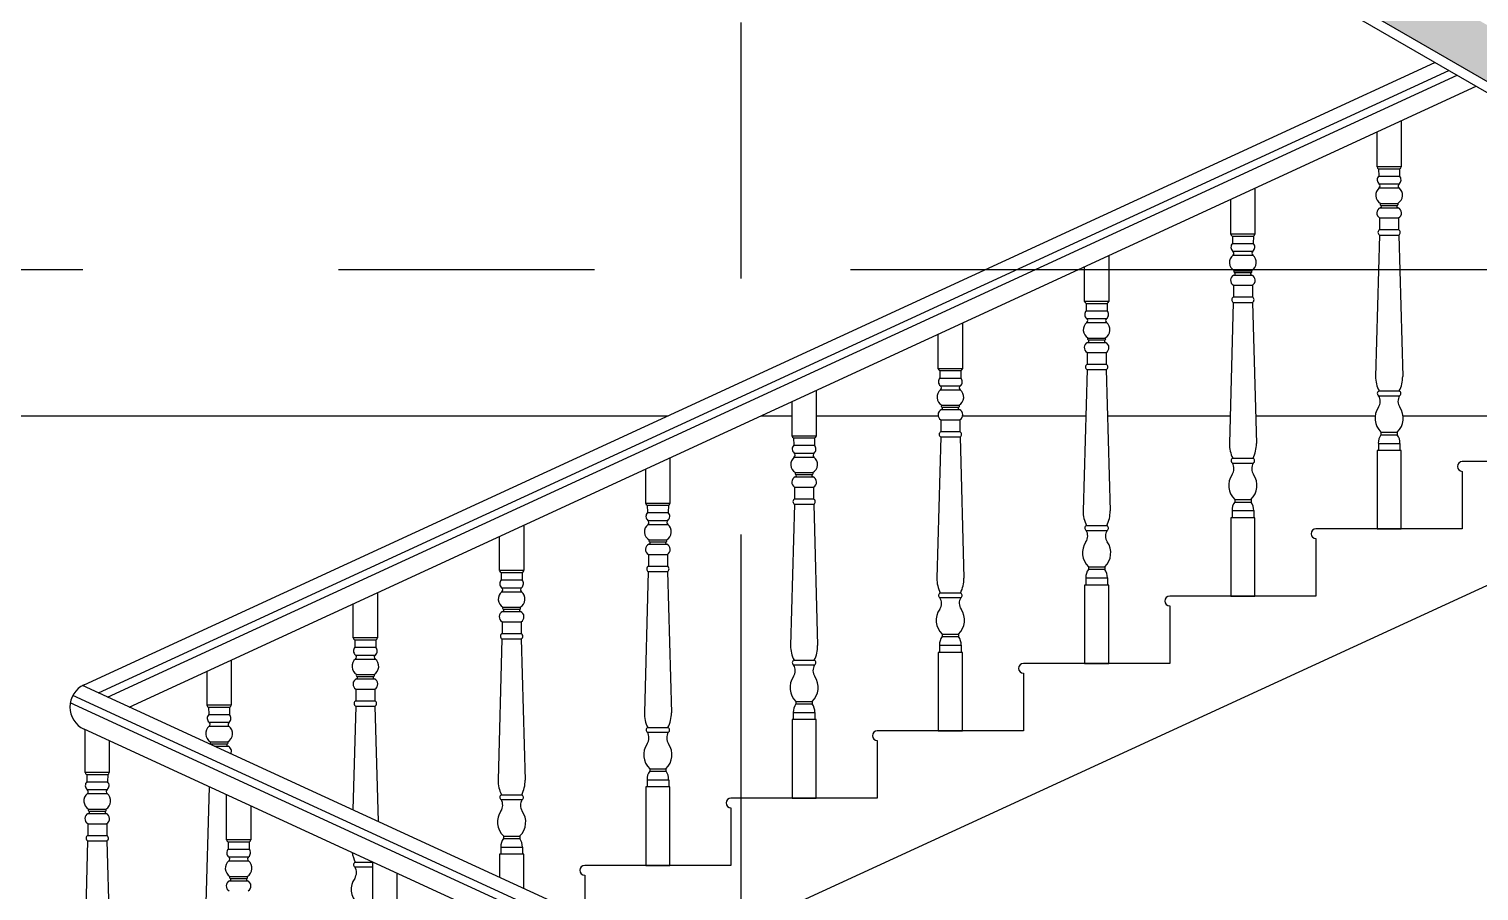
# Model space of a CAD drawing. Header units: inches. Extents: x 452443 to 881249, y 975131 to 1198310.
# Drawn here: x 748901 to 751875, y 1046436 to 1048203 of the extents above; entities that cross this region are included whole.
import ezdxf

# ---------------------------------------------------------------- set-up
doc = ezdxf.new("R2010")
doc.units = ezdxf.units.IN
doc.header["$LTSCALE"] = 3.5
doc.header["$MEASUREMENT"] = 0
doc.linetypes.add('CENTER', pattern=[2, 1.25, -0.25, 0.25, -0.25])
for name, color, linetype in [('cot', 1, 'Continuous'), ('hatch', 4, 'Continuous'), ('NCUAMANH', 32, 'Continuous'), ('Net thay', 140, 'Continuous'), ('Netcat', 5, 'Continuous'), ('Netthay_126', 126, 'Continuous'), ('NOI THAT', 42, 'Continuous'), ('Truc', 252, 'Continuous')]:
    doc.layers.add(name, color=color, linetype=linetype)

msp = doc.modelspace()

# ---------------------------------------------------------------- hatches: boundary and pattern name
at = {"layer": 'cot'}
h = msp.add_hatch(color=256, dxfattribs=at)
h.dxf.hatch_style = 1
h.paths.add_polyline_path([(749160.5, 1049959.4), (747660.5, 1049959.4), (747660.5, 1049859.4), (748833.7, 1049859.4), (752760.5, 1047595), (752760.5, 1047710.4), (749160.5, 1049786.4)])
h.paths.add_polyline_path([(749160.5, 1045916.4), (748253.9, 1045916.4), (748253.9, 1045816.4), (748840.6, 1045816.4), (752760.5, 1044000.2), (752760.5, 1044110.4), (749160.5, 1045778.4)])
h.paths.add_polyline_path([(748253.9, 1045916.4), (747660.5, 1045916.4), (747660.5, 1045816.4), (748253.9, 1045816.4)])
h.paths.add_polyline_path([(749160.5, 1042316.4), (748513.6, 1042316.4), (748513.6, 1042216.4), (748840.6, 1042216.4), (752760.5, 1040400.2), (752760.5, 1040401.8), (752760.5, 1040510.4), (749160.5, 1042178.4)])
h.paths.add_polyline_path([(748513.6, 1042316.4), (747660.5, 1042316.4), (747660.5, 1042216.4), (748513.6, 1042216.4)])
h.paths.add_polyline_path([(749160.5, 1038512.4), (748253.9, 1038512.4), (748253.9, 1038412.4), (748836.3, 1038412.4), (752541.5, 1036510.4), (752760.5, 1036510.4), (749160.5, 1038358.4)])

# ---------------------------------------------------------------- linework, layer by layer
at = {"layer": 'hatch'}
for p, q in [((749042.8, 1046842.4), (751813, 1048118.3)), ((749061.9, 1046833.6), (751829.9, 1048108.5)), ((752944.3, 1045018), (748990.4, 1046836.8)), ((752942.3, 1045001.3), (748985.1, 1046821.6))]:
    msp.add_line(p, q, dxfattribs=at)
at = {"layer": 'NCUAMANH'}
for p, q in [((751668.9, 1047916.9), (751669.2, 1047901.8)), ((751668.9, 1047916.9), (751712.1, 1047916.9)), ((751712.1, 1047916.9), (751711.9, 1047901.8)), ((751669.2, 1047901.8), (751711.9, 1047901.8)), ((751670, 1047885.8), (751711.1, 1047885.8)), ((751670.3, 1047877.6), (751710.8, 1047877.6)), ((751672.7, 1047845.8), (751708.3, 1047845.8)), ((751671.1, 1047816), (751710, 1047816)), ((751671.1, 1047816), (751671.1, 1047792)), ((751672.1, 1047836.9), (751708.9, 1047836.9)), ((751673.3, 1047841.8), (751707.7, 1047841.8)), ((751710, 1047816), (751710, 1047792)), ((751671.1, 1047792), (751710, 1047792)), ((751368.9, 1047778.9), (751369.2, 1047763.8)), ((751368.9, 1047778.9), (751412.1, 1047778.9)), ((751369.2, 1047763.8), (751411.9, 1047763.8)), ((751412.1, 1047778.9), (751411.9, 1047763.8)), ((751670.8, 1047780.9), (751662.8, 1047491.2)), ((751670.8, 1047780.9), (751710.3, 1047780.9)), ((751710.3, 1047780.9), (751718.3, 1047491.2)), ((751370, 1047747.8), (751411.1, 1047747.8)), ((751370.3, 1047739.6), (751410.8, 1047739.6)), ((751372.1, 1047698.9), (751408.9, 1047698.9)), ((751372.7, 1047707.8), (751408.3, 1047707.8)), ((751373.3, 1047703.8), (751407.7, 1047703.8)), ((751371.1, 1047678), (751410, 1047678)), ((751371.1, 1047678), (751371.1, 1047654)), ((751410, 1047678), (751410, 1047654)), ((751068.9, 1047640.9), (751069.2, 1047625.8)), ((751068.9, 1047640.9), (751112.1, 1047640.9)), ((751112.1, 1047640.9), (751111.9, 1047625.8)), ((751370.8, 1047642.9), (751362.8, 1047353.2)), ((751370.8, 1047642.9), (751410.3, 1047642.9)), ((751371.1, 1047654), (751410, 1047654)), ((751410.3, 1047642.9), (751418.3, 1047353.2)), ((751069.2, 1047625.8), (751111.9, 1047625.8)), ((751070, 1047609.8), (751111.1, 1047609.8)), ((751070.3, 1047601.6), (751110.8, 1047601.6)), ((751072.1, 1047560.9), (751108.9, 1047560.9)), ((751072.7, 1047569.8), (751108.3, 1047569.8)), ((751073.3, 1047565.8), (751107.7, 1047565.8)), ((751071.1, 1047540), (751110, 1047540)), ((751071.1, 1047540), (751071.1, 1047516)), ((751110, 1047540), (751110, 1047516)), ((750768.9, 1047502.9), (750769.2, 1047487.8)), ((750768.9, 1047502.9), (750812.1, 1047502.9)), ((750769.2, 1047487.8), (750811.9, 1047487.8)), ((750812.1, 1047502.9), (750811.9, 1047487.8)), ((751070.8, 1047504.9), (751062.8, 1047215.2)), ((751070.8, 1047504.9), (751110.3, 1047504.9)), ((751071.1, 1047516), (751110, 1047516)), ((751110.3, 1047504.9), (751118.3, 1047215.2)), ((750770, 1047471.8), (750811.1, 1047471.8)), ((750770.3, 1047463.6), (750810.8, 1047463.6)), ((751669.8, 1047461.2), (751711.3, 1047461.2)), ((750772.7, 1047431.8), (750808.3, 1047431.8)), ((750773.3, 1047427.8), (750807.7, 1047427.8)), ((751669, 1047451.4), (751712, 1047451.4)), ((750771.1, 1047402), (750810, 1047402)), ((750771.1, 1047402), (750771.1, 1047378)), ((750772.1, 1047422.9), (750808.9, 1047422.9)), ((750810, 1047402), (750810, 1047378)), ((750771.1, 1047378), (750810, 1047378)), ((751673.8, 1047376.7), (751673.8, 1047371.5)), ((751673.8, 1047376.7), (751707.2, 1047376.7)), ((751673.8, 1047371.5), (751707.2, 1047371.5)), ((751707.2, 1047376.7), (751707.2, 1047371.5)), ((750468.9, 1047364.9), (750469.2, 1047349.8)), ((750468.9, 1047364.9), (750512.1, 1047364.9)), ((750469.2, 1047349.8), (750511.9, 1047349.8)), ((750512.1, 1047364.9), (750511.9, 1047349.8)), ((750770.8, 1047366.9), (750762.8, 1047077.2)), ((750770.8, 1047366.9), (750810.3, 1047366.9)), ((750810.3, 1047366.9), (750818.3, 1047077.2)), ((751668.4, 1047353.8), (751668.4, 1047339.3)), ((751668.4, 1047353.8), (751712.7, 1047353.8)), ((751712.7, 1047353.8), (751712.7, 1047339.3)), ((750470, 1047333.8), (750511.1, 1047333.8)), ((750470.3, 1047325.6), (750510.8, 1047325.6)), ((751369, 1047313.4), (751412, 1047313.4)), ((751369.8, 1047323.2), (751411.3, 1047323.2)), ((750472.1, 1047284.9), (750508.9, 1047284.9)), ((750472.7, 1047293.8), (750508.3, 1047293.8)), ((750473.3, 1047289.8), (750507.7, 1047289.8)), ((750471.1, 1047264), (750510, 1047264)), ((750471.1, 1047264), (750471.1, 1047240)), ((750510, 1047264), (750510, 1047240)), ((750168.9, 1047226.9), (750169.2, 1047211.8)), ((750168.9, 1047226.9), (750212.1, 1047226.9)), ((750212.1, 1047226.9), (750211.9, 1047211.8)), ((750470.8, 1047228.9), (750462.8, 1046939.2)), ((750470.8, 1047228.9), (750510.3, 1047228.9)), ((750471.1, 1047240), (750510, 1047240)), ((750510.3, 1047228.9), (750518.3, 1046939.2)), ((751373.8, 1047238.7), (751373.8, 1047233.5)), ((751373.8, 1047238.7), (751407.2, 1047238.7)), ((751373.8, 1047233.5), (751407.2, 1047233.5)), ((751407.2, 1047238.7), (751407.2, 1047233.5)), ((750169.2, 1047211.8), (750211.9, 1047211.8)), ((750170, 1047195.8), (750211.1, 1047195.8)), ((751368.4, 1047215.8), (751368.4, 1047201.3)), ((751368.4, 1047215.8), (751412.7, 1047215.8)), ((751412.7, 1047215.8), (751412.7, 1047201.3)), ((750170.3, 1047187.6), (750210.8, 1047187.6)), ((751069, 1047175.4), (751112, 1047175.4)), ((751069.8, 1047185.2), (751111.3, 1047185.2)), ((750172.1, 1047146.9), (750208.9, 1047146.9)), ((750172.7, 1047155.8), (750208.3, 1047155.8)), ((750173.3, 1047151.8), (750207.7, 1047151.8)), ((750171.1, 1047126), (750210, 1047126)), ((750171.1, 1047126), (750171.1, 1047102)), ((750171.1, 1047102), (750210, 1047102)), ((750210, 1047126), (750210, 1047102)), ((751073.8, 1047100.7), (751073.8, 1047095.5)), ((751073.8, 1047100.7), (751107.2, 1047100.7)), ((751107.2, 1047100.7), (751107.2, 1047095.5)), ((749868.9, 1047088.9), (749869.2, 1047073.8)), ((749868.9, 1047088.9), (749912.1, 1047088.9)), ((749869.2, 1047073.8), (749911.9, 1047073.8)), ((749912.1, 1047088.9), (749911.9, 1047073.8)), ((750170.8, 1047090.9), (750162.8, 1046801.2)), ((750170.8, 1047090.9), (750210.3, 1047090.9)), ((750210.3, 1047090.9), (750218.3, 1046801.2)), ((751068.4, 1047077.8), (751068.4, 1047063.3)), ((751068.4, 1047077.8), (751112.7, 1047077.8)), ((751073.8, 1047095.5), (751107.2, 1047095.5)), ((751112.7, 1047077.8), (751112.7, 1047063.3)), ((749870, 1047057.8), (749911.1, 1047057.8)), ((749870.3, 1047049.6), (749910.8, 1047049.6)), ((750769.8, 1047047.2), (750811.3, 1047047.2)), ((749872.7, 1047017.8), (749908.3, 1047017.8)), ((749873.3, 1047013.8), (749907.7, 1047013.8)), ((750769, 1047037.4), (750812, 1047037.4)), ((749871.1, 1046988), (749910, 1046988)), ((749871.1, 1046988), (749871.1, 1046964)), ((749872.1, 1047008.9), (749908.9, 1047008.9)), ((749910, 1046988), (749910, 1046964)), ((749870.8, 1046952.9), (749862.8, 1046663.2)), ((749870.8, 1046952.9), (749910.3, 1046952.9)), ((749871.1, 1046964), (749910, 1046964)), ((749910.3, 1046952.9), (749918.3, 1046663.2)), ((750773.8, 1046962.7), (750773.8, 1046957.5)), ((750773.8, 1046962.7), (750807.2, 1046962.7)), ((750773.8, 1046957.5), (750807.2, 1046957.5)), ((750807.2, 1046962.7), (750807.2, 1046957.5)), ((749568.9, 1046950.9), (749569.2, 1046935.8)), ((749568.9, 1046950.9), (749612.1, 1046950.9)), ((749569.2, 1046935.8), (749611.9, 1046935.8)), ((749612.1, 1046950.9), (749611.9, 1046935.8)), ((750768.4, 1046939.8), (750768.4, 1046925.3)), ((750768.4, 1046939.8), (750812.7, 1046939.8)), ((750812.7, 1046939.8), (750812.7, 1046925.3)), ((749570, 1046919.8), (749611.1, 1046919.8)), ((749570.3, 1046911.6), (749610.8, 1046911.6)), ((750469, 1046899.4), (750512, 1046899.4)), ((750469.8, 1046909.2), (750511.3, 1046909.2)), ((749572.1, 1046870.9), (749608.9, 1046870.9)), ((749572.7, 1046879.8), (749608.3, 1046879.8)), ((749573.3, 1046875.8), (749607.7, 1046875.8)), ((749571.1, 1046850), (749610, 1046850)), ((749571.1, 1046850), (749571.1, 1046826)), ((749610, 1046850), (749610, 1046826)), ((749268.9, 1046812.9), (749269.2, 1046797.8)), ((749268.9, 1046812.9), (749312.1, 1046812.9)), ((749312.1, 1046812.9), (749311.9, 1046797.8)), ((749570.8, 1046814.9), (749564.9, 1046602.2)), ((749570.8, 1046814.9), (749610.3, 1046814.9)), ((749571.1, 1046826), (749610, 1046826)), ((749610.3, 1046814.9), (749616.8, 1046578.4)), ((750473.8, 1046824.7), (750473.8, 1046819.5)), ((750473.8, 1046824.7), (750507.2, 1046824.7)), ((750473.8, 1046819.5), (750507.2, 1046819.5)), ((750507.2, 1046824.7), (750507.2, 1046819.5)), ((749269.2, 1046797.8), (749311.9, 1046797.8)), ((749270, 1046781.8), (749311.1, 1046781.8)), ((749270.3, 1046773.6), (749310.8, 1046773.6)), ((750468.4, 1046801.8), (750468.4, 1046787.3)), ((750468.4, 1046801.8), (750512.7, 1046801.8)), ((750512.7, 1046801.8), (750512.7, 1046787.3)), ((750169, 1046761.4), (750212, 1046761.4)), ((750169.8, 1046771.2), (750211.3, 1046771.2)), ((749272.7, 1046741.8), (749308.3, 1046741.8)), ((749273.3, 1046737.8), (749307.7, 1046737.8)), ((749280.8, 1046732.9), (749308.9, 1046732.9)), ((750173.8, 1046686.7), (750173.8, 1046681.5)), ((750173.8, 1046686.7), (750207.2, 1046686.7)), ((750207.2, 1046686.7), (750207.2, 1046681.5)), ((749018.9, 1046674.9), (749019.2, 1046659.8)), ((749018.9, 1046674.9), (749062.1, 1046674.9)), ((749019.2, 1046659.8), (749061.9, 1046659.8)), ((749062.1, 1046674.9), (749061.9, 1046659.8)), ((750168.4, 1046663.8), (750168.4, 1046649.3)), ((750168.4, 1046663.8), (750212.7, 1046663.8)), ((750173.8, 1046681.5), (750207.2, 1046681.5)), ((750212.7, 1046663.8), (750212.7, 1046649.3)), ((749020, 1046643.8), (749061.1, 1046643.8)), ((749020.3, 1046635.6), (749060.8, 1046635.6)), ((749270, 1046649.8), (749262.8, 1046387.2)), ((749869.8, 1046633.2), (749911.3, 1046633.2)), ((749022.1, 1046594.9), (749058.9, 1046594.9)), ((749022.7, 1046603.8), (749058.3, 1046603.8)), ((749023.3, 1046599.8), (749057.7, 1046599.8)), ((749869, 1046623.4), (749912, 1046623.4)), ((749021.1, 1046574), (749060, 1046574)), ((749021.1, 1046574), (749021.1, 1046550)), ((749060, 1046574), (749060, 1046550)), ((749020.8, 1046538.9), (749012.8, 1046249.2)), ((749020.8, 1046538.9), (749060.3, 1046538.9)), ((749021.1, 1046550), (749060, 1046550)), ((749060.3, 1046538.9), (749068.3, 1046249.2)), ((749308.9, 1046536.9), (749309.2, 1046521.8)), ((749308.9, 1046536.9), (749352.1, 1046536.9)), ((749352.1, 1046536.9), (749351.9, 1046521.8)), ((749873.8, 1046548.7), (749873.8, 1046543.5)), ((749873.8, 1046548.7), (749907.2, 1046548.7)), ((749873.8, 1046543.5), (749907.2, 1046543.5)), ((749907.2, 1046548.7), (749907.2, 1046543.5)), ((749309.2, 1046521.8), (749351.9, 1046521.8)), ((749310, 1046505.8), (749351.1, 1046505.8)), ((749868.4, 1046525.8), (749868.4, 1046511.3)), ((749868.4, 1046525.8), (749912.7, 1046525.8)), ((749912.7, 1046525.8), (749912.7, 1046511.3)), ((749310.3, 1046497.6), (749350.8, 1046497.6)), ((749569, 1046485.4), (749605.7, 1046485.4)), ((749569.8, 1046495.2), (749606.2, 1046495.2)), ((749312.1, 1046456.9), (749348.9, 1046456.9)), ((749312.7, 1046465.8), (749348.3, 1046465.8)), ((749313.3, 1046461.8), (749347.7, 1046461.8))]:
    msp.add_line(p, q, dxfattribs=at)
for points in [[(751715.3, 1048015), (751715.3, 1047920.8), (751665.7, 1047920.8), (751665.7, 1047992.1)], [(751415.3, 1047876.8), (751415.3, 1047782.8), (751365.7, 1047782.8), (751365.7, 1047854)], [(751115.3, 1047738.6), (751115.3, 1047644.8), (751065.7, 1047644.8), (751065.7, 1047715.8)], [(750815.3, 1047600.4), (750815.3, 1047506.8), (750765.7, 1047506.8), (750765.7, 1047577.6)], [(750515.3, 1047462.3), (750515.3, 1047368.8), (750465.7, 1047368.8), (750465.7, 1047439.4)], [(750215.3, 1047324.1), (750215.3, 1047230.8), (750165.7, 1047230.8), (750165.7, 1047301.3)], [(749915.3, 1047185.9), (749915.3, 1047092.8), (749865.7, 1047092.8), (749865.7, 1047163.1)], [(749615.3, 1047047.7), (749615.3, 1046954.8), (749565.7, 1046954.8), (749565.7, 1047024.9)], [(749315.3, 1046909.6), (749315.3, 1046816.8), (749265.7, 1046816.8), (749265.7, 1046886.7)], [(749065.3, 1046744), (749065.3, 1046678.8), (749015.7, 1046678.8), (749015.7, 1046766.8)], [(749355.3, 1046610.6), (749355.3, 1046540.8), (749305.7, 1046540.8), (749305.7, 1046633.4)], [(749915.3, 1046441.1), (749915.3, 1046511.3), (749865.7, 1046511.3), (749865.7, 1046463.9)], [(749655.3, 1046472.6), (749655.3, 1046402.8), (749605.7, 1046402.8), (749605.7, 1046495.4)]]:
    msp.add_lwpolyline(points, dxfattribs=at)
for points in [[(751665.7, 1047178.4), (751715.3, 1047178.4), (751715.3, 1047339.3), (751665.7, 1047339.3)], [(751365.7, 1047040.4), (751415.3, 1047040.4), (751415.3, 1047201.3), (751365.7, 1047201.3)], [(751065.7, 1046902.4), (751115.3, 1046902.4), (751115.3, 1047063.3), (751065.7, 1047063.3)], [(750765.7, 1046764.4), (750815.3, 1046764.4), (750815.3, 1046925.3), (750765.7, 1046925.3)], [(750465.7, 1046626.4), (750515.3, 1046626.4), (750515.3, 1046787.3), (750465.7, 1046787.3)], [(750165.7, 1046488.4), (750215.3, 1046488.4), (750215.3, 1046649.3), (750165.7, 1046649.3)]]:
    msp.add_lwpolyline(points, close=True, dxfattribs=at)
for centre, radius, start, end in [((751670.6, 1047921.5), 4.97, 188.9365, 249.7631), ((751710.4, 1047921.5), 4.97, 290.2369, 351.0635), ((751682.3, 1047862.6), 19.2, 128.5717, 240.3294), ((751677.1, 1047894.2), 11, 136.2147, 229.5812), ((751667.1, 1047881.6), 5.12, 308.7531, 55.4978), ((751698.8, 1047862.6), 19.2, 299.6706, 51.4283), ((751714, 1047881.6), 5.12, 124.5022, 231.2469), ((751703.9, 1047894.2), 11, 310.4188, 43.7853), ((751674.4, 1047844), 2.5, 132.8165, 242.9565), ((751706.6, 1047844), 2.5, 297.0435, 47.1835), ((751676.9, 1047826.2), 11.7, 113.9711, 240.3321), ((751672.1, 1047839.5), 2.59, 270.3754, 61.9725), ((751709, 1047839.5), 2.59, 118.0275, 269.6246), ((751704.2, 1047826.2), 11.7, 299.6679, 66.0289), ((751673.9, 1047786.3), 6.3, 116.5028, 240.5745), ((751707.2, 1047786.3), 6.3, 299.4255, 63.4972), ((751370.6, 1047783.5), 4.97, 188.9365, 249.7631), ((751377.1, 1047756.2), 11, 136.2147, 229.5812), ((751403.9, 1047756.2), 11, 310.4188, 43.7853), ((751410.4, 1047783.5), 4.97, 290.2369, 351.0635), ((751382.3, 1047724.6), 19.2, 128.5717, 240.3294), ((751367.1, 1047743.6), 5.12, 308.7531, 55.4978), ((751398.8, 1047724.6), 19.2, 299.6706, 51.4283), ((751414, 1047743.6), 5.12, 124.5022, 231.2469), ((751376.9, 1047688.2), 11.7, 113.9711, 240.3321), ((751374.4, 1047706), 2.5, 132.8165, 242.9565), ((751372.1, 1047701.5), 2.59, 270.3754, 61.9725), ((751409, 1047701.5), 2.59, 118.0275, 269.6246), ((751406.6, 1047706), 2.5, 297.0435, 47.1835), ((751404.2, 1047688.2), 11.7, 299.6679, 66.0289), ((751070.6, 1047645.5), 4.97, 188.9365, 249.7631), ((751110.4, 1047645.5), 4.97, 290.2369, 351.0635), ((751373.9, 1047648.3), 6.3, 116.5028, 240.5745), ((751407.2, 1047648.3), 6.3, 299.4255, 63.4972), ((751077.1, 1047618.2), 11, 136.2147, 229.5812), ((751067.1, 1047605.6), 5.12, 308.7531, 55.4978), ((751114, 1047605.6), 5.12, 124.5022, 231.2469), ((751103.9, 1047618.2), 11, 310.4188, 43.7853), ((751082.3, 1047586.6), 19.2, 128.5717, 240.3294), ((751098.8, 1047586.6), 19.2, 299.6706, 51.4283), ((751076.9, 1047550.2), 11.7, 113.9711, 240.3321), ((751074.4, 1047568), 2.5, 132.8165, 242.9565), ((751072.1, 1047563.5), 2.59, 270.3754, 61.9725), ((751109, 1047563.5), 2.59, 118.0275, 269.6246), ((751106.6, 1047568), 2.5, 297.0435, 47.1835), ((751104.2, 1047550.2), 11.7, 299.6679, 66.0289), ((750770.6, 1047507.5), 4.97, 188.9365, 249.7631), ((750777.1, 1047480.2), 11, 136.2147, 229.5812), ((750803.9, 1047480.2), 11, 310.4188, 43.7853), ((750810.4, 1047507.5), 4.97, 290.2369, 351.0635), ((751073.9, 1047510.3), 6.3, 116.5028, 240.5745), ((751107.2, 1047510.3), 6.3, 299.4255, 63.4972), ((751727.1, 1047490.4), 64.3, 179.302, 206.9975), ((751654, 1047490.4), 64.3, 333.0025, 0.698), ((750782.3, 1047448.6), 19.2, 128.5717, 240.3294), ((750767.1, 1047467.6), 5.12, 308.7531, 55.4978), ((750798.8, 1047448.6), 19.2, 299.6706, 51.4283), ((750814, 1047467.6), 5.12, 124.5022, 231.2469), ((751671.8, 1047456.1), 5.5, 112.1627, 239.3134), ((751709.2, 1047456.1), 5.5, 300.6866, 67.8373), ((750774.4, 1047430), 2.5, 132.8165, 242.9565), ((750772.1, 1047425.5), 2.59, 270.3754, 61.9725), ((750809, 1047425.5), 2.59, 118.0275, 269.6246), ((750806.6, 1047430), 2.5, 297.0435, 47.1835), ((751700.7, 1047405.3), 39.2, 144.8495, 226.7128), ((751650.6, 1047439.9), 21.7, 326.1075, 31.8431), ((751680.3, 1047405.3), 39.2, 313.2872, 35.1505), ((751730.4, 1047439.9), 21.7, 148.1569, 213.8925), ((750776.9, 1047412.2), 11.7, 113.9711, 240.3321), ((750804.2, 1047412.2), 11.7, 299.6679, 66.0289), ((750470.6, 1047369.5), 4.97, 188.9365, 249.7631), ((750510.4, 1047369.5), 4.97, 290.2369, 351.0635), ((750773.9, 1047372.3), 6.3, 116.5028, 240.5745), ((750807.2, 1047372.3), 6.3, 299.4255, 63.4972), ((751695.9, 1047355), 27.6, 143.3108, 182.3777), ((751685.1, 1047355), 27.6, 357.6223, 36.6892), ((750477.1, 1047342.2), 11, 136.2147, 229.5812), ((750503.9, 1047342.2), 11, 310.4188, 43.7853), ((751427.1, 1047352.4), 64.3, 179.302, 206.9975), ((751354, 1047352.4), 64.3, 333.0025, 0.698), ((750482.3, 1047310.6), 19.2, 128.5717, 240.3294), ((750467.1, 1047329.6), 5.12, 308.7531, 55.4978), ((750498.8, 1047310.6), 19.2, 299.6706, 51.4283), ((750514, 1047329.6), 5.12, 124.5022, 231.2469), ((751371.8, 1047318.1), 5.5, 112.1627, 239.3134), ((751350.6, 1047301.9), 21.7, 326.1075, 31.8431), ((751430.4, 1047301.9), 21.7, 148.1569, 213.8925), ((751409.2, 1047318.1), 5.5, 300.6866, 67.8373), ((750476.9, 1047274.2), 11.7, 113.9711, 240.3321), ((750474.4, 1047292), 2.5, 132.8165, 242.9565), ((750472.1, 1047287.5), 2.59, 270.3754, 61.9725), ((750509, 1047287.5), 2.59, 118.0275, 269.6246), ((750506.6, 1047292), 2.5, 297.0435, 47.1835), ((750504.2, 1047274.2), 11.7, 299.6679, 66.0289), ((751400.7, 1047267.3), 39.2, 144.8495, 226.7128), ((751380.3, 1047267.3), 39.2, 313.2872, 35.1505), ((750170.6, 1047231.5), 4.97, 188.9365, 249.7631), ((750210.4, 1047231.5), 4.97, 290.2369, 351.0635), ((750473.9, 1047234.3), 6.3, 116.5028, 240.5745), ((750507.2, 1047234.3), 6.3, 299.4255, 63.4972), ((751395.9, 1047217), 27.6, 143.3108, 182.3777), ((751385.1, 1047217), 27.6, 357.6223, 36.6892), ((750177.1, 1047204.2), 11, 136.2147, 229.5812), ((750167.1, 1047191.6), 5.12, 308.7531, 55.4978), ((750214, 1047191.6), 5.12, 124.5022, 231.2469), ((750203.9, 1047204.2), 11, 310.4188, 43.7853), ((751127.1, 1047214.4), 64.3, 179.302, 206.9975), ((751054, 1047214.4), 64.3, 333.0025, 0.698), ((750182.3, 1047172.6), 19.2, 128.5717, 240.3294), ((750198.8, 1047172.6), 19.2, 299.6706, 51.4283), ((751071.8, 1047180.1), 5.5, 112.1627, 239.3134), ((751050.6, 1047163.9), 21.7, 326.1075, 31.8431), ((751130.4, 1047163.9), 21.7, 148.1569, 213.8925), ((751109.2, 1047180.1), 5.5, 300.6866, 67.8373), ((750176.9, 1047136.2), 11.7, 113.9711, 240.3321), ((750174.4, 1047154), 2.5, 132.8165, 242.9565), ((750172.1, 1047149.5), 2.59, 270.3754, 61.9725), ((750209, 1047149.5), 2.59, 118.0275, 269.6246), ((750206.6, 1047154), 2.5, 297.0435, 47.1835), ((750204.2, 1047136.2), 11.7, 299.6679, 66.0289), ((751100.7, 1047129.3), 39.2, 144.8495, 226.7128), ((751080.3, 1047129.3), 39.2, 313.2872, 35.1505), ((750173.9, 1047096.3), 6.3, 116.5028, 240.5745), ((750207.2, 1047096.3), 6.3, 299.4255, 63.4972), ((749870.6, 1047093.5), 4.97, 188.9365, 249.7631), ((749877.1, 1047066.2), 11, 136.2147, 229.5812), ((749903.9, 1047066.2), 11, 310.4188, 43.7853), ((749910.4, 1047093.5), 4.97, 290.2369, 351.0635), ((750827.1, 1047076.4), 64.3, 179.302, 206.9975), ((750754, 1047076.4), 64.3, 333.0025, 0.698), ((751095.9, 1047079), 27.6, 143.3108, 182.3777), ((751085.1, 1047079), 27.6, 357.6223, 36.6892), ((749882.3, 1047034.6), 19.2, 128.5717, 240.3294), ((749867.1, 1047053.6), 5.12, 308.7531, 55.4978), ((749898.8, 1047034.6), 19.2, 299.6706, 51.4283), ((749914, 1047053.6), 5.12, 124.5022, 231.2469), ((750771.8, 1047042.1), 5.5, 112.1627, 239.3134), ((750809.2, 1047042.1), 5.5, 300.6866, 67.8373), ((749874.4, 1047016), 2.5, 132.8165, 242.9565), ((749872.1, 1047011.5), 2.59, 270.3754, 61.9725), ((749909, 1047011.5), 2.59, 118.0275, 269.6246), ((749906.6, 1047016), 2.5, 297.0435, 47.1835), ((750800.7, 1046991.3), 39.2, 144.8495, 226.7128), ((750750.6, 1047025.9), 21.7, 326.1075, 31.8431), ((750780.3, 1046991.3), 39.2, 313.2872, 35.1505), ((750830.4, 1047025.9), 21.7, 148.1569, 213.8925), ((749876.9, 1046998.2), 11.7, 113.9711, 240.3321), ((749904.2, 1046998.2), 11.7, 299.6679, 66.0289), ((749570.6, 1046955.5), 4.97, 188.9365, 249.7631), ((749610.4, 1046955.5), 4.97, 290.2369, 351.0635), ((749873.9, 1046958.3), 6.3, 116.5028, 240.5745), ((749907.2, 1046958.3), 6.3, 299.4255, 63.4972), ((750795.9, 1046941), 27.6, 143.3108, 182.3777), ((750785.1, 1046941), 27.6, 357.6223, 36.6892), ((749577.1, 1046928.2), 11, 136.2147, 229.5812), ((749603.9, 1046928.2), 11, 310.4188, 43.7853), ((750527.1, 1046938.4), 64.3, 179.302, 206.9975), ((750454, 1046938.4), 64.3, 333.0025, 0.698), ((749582.3, 1046896.6), 19.2, 128.5717, 240.3294), ((749567.1, 1046915.6), 5.12, 308.7531, 55.4978), ((749598.8, 1046896.6), 19.2, 299.6706, 51.4283), ((749614, 1046915.6), 5.12, 124.5022, 231.2469), ((750471.8, 1046904.1), 5.5, 112.1627, 239.3134), ((750450.6, 1046887.9), 21.7, 326.1075, 31.8431), ((750530.4, 1046887.9), 21.7, 148.1569, 213.8925), ((750509.2, 1046904.1), 5.5, 300.6866, 67.8373), ((749576.9, 1046860.2), 11.7, 113.9711, 240.3321), ((749574.4, 1046878), 2.5, 132.8165, 242.9565), ((749572.1, 1046873.5), 2.59, 270.3754, 61.9725), ((749609, 1046873.5), 2.59, 118.0275, 269.6246), ((749606.6, 1046878), 2.5, 297.0435, 47.1835), ((749604.2, 1046860.2), 11.7, 299.6679, 66.0289), ((750500.7, 1046853.3), 39.2, 144.8495, 226.7128), ((750480.3, 1046853.3), 39.2, 313.2872, 35.1505), ((749270.6, 1046817.5), 4.97, 188.9365, 249.7631), ((749310.4, 1046817.5), 4.97, 290.2369, 351.0635), ((749573.9, 1046820.3), 6.3, 116.5028, 240.5745), ((749607.2, 1046820.3), 6.3, 299.4255, 63.4972), ((750495.9, 1046803), 27.6, 143.3108, 182.3777), ((750485.1, 1046803), 27.6, 357.6223, 36.6892), ((749282.3, 1046758.6), 19.2, 128.5717, 240.3294), ((749277.1, 1046790.2), 11, 136.2147, 229.5812), ((749267.1, 1046777.6), 5.12, 308.7531, 55.4978), ((749298.8, 1046758.6), 19.2, 299.6706, 51.4283), ((749314, 1046777.6), 5.12, 124.5022, 231.2469), ((749303.9, 1046790.2), 11, 310.4188, 43.7853), ((750227.1, 1046800.4), 64.3, 179.302, 206.9975), ((750154, 1046800.4), 64.3, 333.0025, 0.698), ((750171.8, 1046766.1), 5.5, 112.1627, 239.3134), ((750150.6, 1046749.9), 21.7, 326.1075, 31.8431), ((750230.4, 1046749.9), 21.7, 148.1569, 213.8925), ((750209.2, 1046766.1), 5.5, 300.6866, 67.8373), ((749274.4, 1046740), 2.5, 132.8165, 242.9565), ((749272.1, 1046735.5), 2.59, 5.49, 61.9725), ((749309, 1046735.5), 2.59, 118.0275, 269.6246), ((749306.6, 1046740), 2.5, 297.0435, 47.1835), ((749304.2, 1046722.2), 11.7, 335.302, 66.0289), ((750200.7, 1046715.3), 39.2, 144.8495, 226.7128), ((750180.3, 1046715.3), 39.2, 313.2872, 35.1505), ((749020.6, 1046679.5), 4.97, 188.9365, 249.7631), ((749027.1, 1046652.2), 11, 136.2147, 229.5812), ((749053.9, 1046652.2), 11, 310.4188, 43.7853), ((749060.4, 1046679.5), 4.97, 290.2369, 351.0635), ((749927.1, 1046662.4), 64.3, 179.302, 206.9975), ((749854, 1046662.4), 64.3, 333.0025, 0.698), ((750195.9, 1046665), 27.6, 143.3108, 182.3777), ((750185.1, 1046665), 27.6, 357.6223, 36.6892), ((749032.3, 1046620.6), 19.2, 128.5717, 240.3294), ((749017.1, 1046639.6), 5.12, 308.7531, 55.4978), ((749048.8, 1046620.6), 19.2, 299.6706, 51.4283), ((749064, 1046639.6), 5.12, 124.5022, 231.2469), ((749871.8, 1046628.1), 5.5, 112.1627, 239.3134), ((749909.2, 1046628.1), 5.5, 300.6866, 67.8373), ((749026.9, 1046584.2), 11.7, 113.9711, 240.3321), ((749024.4, 1046602), 2.5, 132.8165, 242.9565), ((749022.1, 1046597.5), 2.59, 270.3754, 61.9725), ((749059, 1046597.5), 2.59, 118.0275, 269.6246), ((749056.6, 1046602), 2.5, 297.0435, 47.1835), ((749054.2, 1046584.2), 11.7, 299.6679, 66.0289), ((749900.7, 1046577.3), 39.2, 144.8495, 226.7128), ((749850.6, 1046611.9), 21.7, 326.1075, 31.8431), ((749880.3, 1046577.3), 39.2, 313.2872, 35.1505), ((749930.4, 1046611.9), 21.7, 148.1569, 213.8925), ((749023.9, 1046544.3), 6.3, 116.5028, 240.5745), ((749057.2, 1046544.3), 6.3, 299.4255, 63.4972), ((749310.6, 1046541.5), 4.97, 188.9365, 249.7631), ((749350.4, 1046541.5), 4.97, 290.2369, 351.0635), ((749895.9, 1046527), 27.6, 143.3108, 182.3777), ((749885.1, 1046527), 27.6, 357.6223, 36.6892), ((749317.1, 1046514.2), 11, 136.2147, 229.5812), ((749307.1, 1046501.6), 5.12, 308.7531, 55.4978), ((749354, 1046501.6), 5.12, 124.5022, 231.2469), ((749343.9, 1046514.2), 11, 310.4188, 43.7853), ((749627.1, 1046524.4), 64.3, 188.5356, 206.9975), ((749322.3, 1046482.6), 19.2, 128.5717, 240.3294), ((749338.8, 1046482.6), 19.2, 299.6706, 51.4283), ((749571.8, 1046490.1), 5.5, 112.1627, 239.3134), ((749550.6, 1046473.9), 21.7, 326.1075, 31.8431), ((749316.9, 1046446.2), 11.7, 113.9711, 240.3321), ((749314.4, 1046464), 2.5, 132.8165, 242.9565), ((749312.1, 1046459.5), 2.59, 270.3754, 61.9725), ((749349, 1046459.5), 2.59, 118.0275, 269.6246), ((749346.6, 1046464), 2.5, 297.0435, 47.1835), ((749344.2, 1046446.2), 11.7, 299.6679, 66.0289), ((749600.7, 1046439.3), 39.2, 144.8495, 226.7128)]:
    msp.add_arc(centre, radius, start, end, dxfattribs=at)
at = {"layer": 'Net thay'}
for p, q in [((749013.5, 1046858.6), (751784.3, 1048134.8)), ((749106.2, 1046813.2), (751869.2, 1048085.9)), ((752918.2, 1044971.7), (749013.5, 1046767.8))]:
    msp.add_line(p, q, dxfattribs=at)
msp.add_lwpolyline([(752651.6, 1044834.8), (752917.2, 1044971.2, 0.625626), (752915.3, 1045061.1), (749010.5, 1046857.3)], format="xyb", dxfattribs=at)
msp.add_arc((749034.4, 1046813.2), 50, 114.7302, 245.2976, dxfattribs=at)
at = {"layer": 'Netcat'}
msp.add_lwpolyline([(752761.4, 1047594.4), (748833.7, 1049859.4), (747660.5, 1049859.4)], dxfattribs=at)
at = {"layer": 'Netthay_126'}
for points in [[(750227.8, 1046297.3), (752740.5, 1047453.1)], [(752140.5, 1047434.4), (752140.5, 1047316.4), (751840.5, 1047316.4)], [(747660.5, 1047410.4), (750211.5, 1047410.4)], [(750402.7, 1047410.4), (750465.7, 1047410.4)], [(750515.3, 1047410.4), (750765.3, 1047410.4)], [(750815.8, 1047410.4), (751068.2, 1047410.4)], [(751112.9, 1047410.4), (751364.4, 1047410.4)], [(751416.7, 1047410.4), (751661.8, 1047410.4)], [(751719.2, 1047410.4), (751965.7, 1047410.4)], [(751840.5, 1047296.4), (751840.5, 1047178.4), (751540.5, 1047178.4)], [(751540.5, 1047158.4), (751540.5, 1047040.4), (751240.5, 1047040.4)], [(751240.5, 1047020.4), (751240.5, 1046902.4), (750940.5, 1046902.4)], [(750940.5, 1046882.4), (750940.5, 1046764.4), (750640.5, 1046764.4)], [(750640.5, 1046744.4), (750640.5, 1046626.4), (750340.5, 1046626.4)], [(750340.5, 1046606.4), (750340.5, 1046488.4), (750040.5, 1046488.4)], [(750040.5, 1046468.4), (750040.5, 1046383.5)]]:
    msp.add_lwpolyline(points, dxfattribs=at)
for centre in [(751840.5, 1047306.4), (751540.5, 1047168.4), (751240.5, 1047030.4), (750940.5, 1046892.4), (750640.5, 1046754.4), (750340.5, 1046616.4), (750040.5, 1046478.4)]:
    msp.add_arc(centre, 10, 90, 270, dxfattribs=at)
at = {"layer": 'NOI THAT'}
msp.add_lwpolyline([(752980.5, 1047610), (752980.5, 1047390.4), (752740.5, 1047390.4), (752740.5, 1047583.4), (748828.4, 1049839.4), (747660.5, 1049839.4)], dxfattribs=at)
at = {"layer": 'Truc', "linetype": 'CENTER', "ltscale": 600}
msp.add_line((746385.7, 1047710.4), (772262.8, 1047710.4), dxfattribs=at)
msp.add_lwpolyline([(750360.5, 1055566.8), (750360.5, 1032254.2)], dxfattribs=at)

doc.saveas('drawing.dxf')
